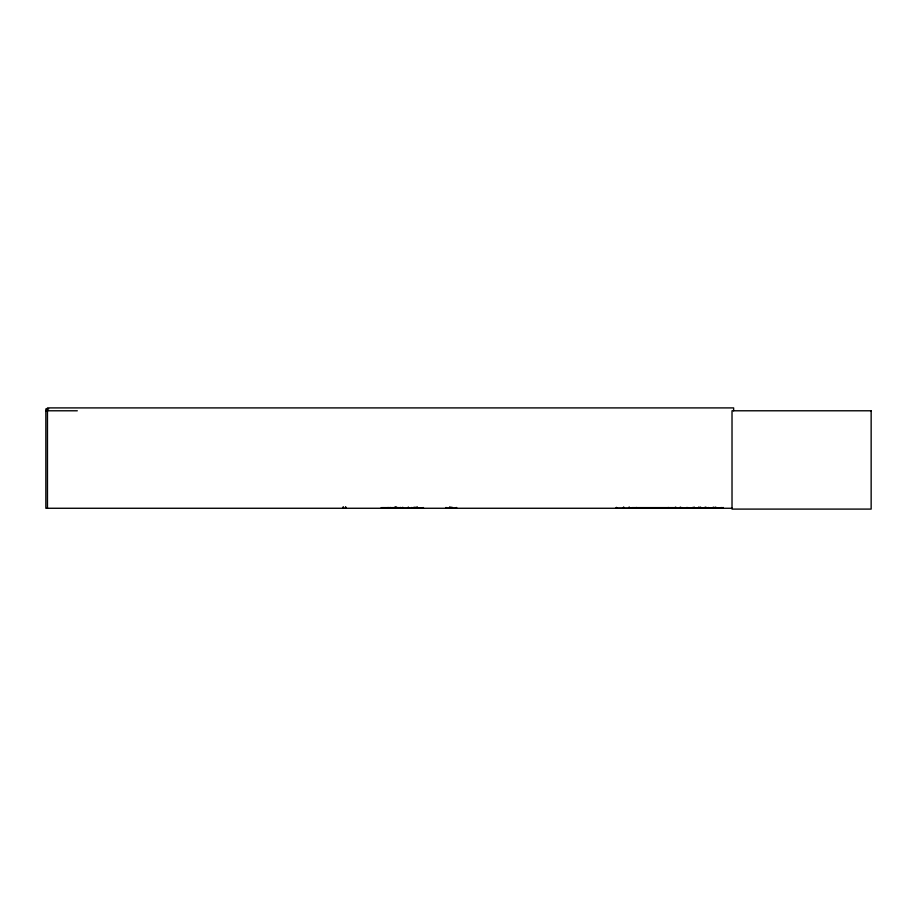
<?xml version="1.0" encoding="UTF-8"?>
<svg xmlns="http://www.w3.org/2000/svg" width="917" height="917" viewBox="0 0 917 917"><rect width="100%" height="100%" fill="white"/><g stroke="black" fill="none" stroke-linecap="round" stroke-linejoin="round"><path stroke-width="1.38" d="M388.097 508.236L388.086 507.456M692.805 508.167L692.782 507.456M693.069 508.144L693.114 507.456M706.25 508.167L706.228 507.456M706.503 508.144L706.56 507.456M616.075 508.27L723.043 508.064M629.429 508.144L629.486 507.456M400.442 508.167L400.511 507.525M411.618 508.167L381.357 508.213M48.716 408.936L45.85 408.936L45.85 508.27L732.202 508.27M45.85 410.782L77.303 410.782M381.38 507.628L399.732 507.628M631.779 507.628L673.284 507.628M381.334 507.892L399.697 508.19M631.744 507.892L673.319 507.892M413.601 507.525L423.665 508.236M423.195 508.167L423.127 507.525L423.046 508.27M456.953 508.167L446.212 508.167M636.455 508.144L636.387 507.456M623.422 508.144L623.354 507.456M712.681 508.144L712.624 507.456M699.235 508.144L699.178 507.456M674.282 508.144L674.224 507.456M733.634 410.782L733.634 407.905L47.466 407.905L47.466 508.27M723.043 507.456L723.043 508.27M721.186 507.456L721.186 508.27M715.925 507.25L715.925 508.27M715.409 507.25L715.409 508.27M714.068 507.25L714.068 508.27M713.552 507.25L713.552 508.27M708.291 507.456L708.291 508.27M705.46 507.25L705.46 508.27M704.99 507.25L704.99 508.27M700.748 507.25L700.748 508.27M700.279 507.25L700.164 508.27M699.063 507.25L699.063 508.27M698.594 507.25L698.594 508.27M694.352 507.25L694.352 508.27M693.882 507.25L693.882 508.27M687.727 507.456L687.727 508.27M686.718 507.456L686.718 508.27M681.801 507.456L681.801 508.27M680.552 507.25L680.552 508.27M680.082 507.25L680.082 508.27M675.944 507.25L675.944 508.27M675.474 507.25L675.474 508.27M668.298 507.456L668.298 508.27M629.326 507.25L629.326 508.27M628.879 507.25L628.879 508.27M623.961 507.25L623.961 508.27M623.514 507.25L623.514 508.27M456.425 507.456L456.425 508.27M451.817 507.044L451.817 508.27M450.258 507.25L450.258 508.27M449.892 507.25L449.892 508.27M449.788 507.044L449.788 508.27M446.063 507.456L446.063 508.27M417.201 507.25L417.201 508.27M417.063 507.044L417.063 508.27M416.868 507.25L416.868 508.27M415.034 507.044L415.034 508.27M413.521 507.456L413.521 508.27M411.779 507.456L411.779 508.27M408.432 507.25L408.432 508.27M408.111 507.25L408.111 508.27M402.838 507.456L402.85 508.27L402.827 507.456M402.265 507.456L402.265 508.27M400.591 507.456L400.591 508.27M396.752 507.25L396.752 508.27M396.396 507.25L396.396 508.27M395.72 507.25L395.72 508.27M395.204 507.25L395.204 508.27M395.009 507.044L395.009 508.27M390.229 507.456L390.229 508.27M345.858 507.044L345.858 508.27M345.468 507.044L345.468 508.27M343.439 507.044L343.439 508.27M342.992 507.044L342.992 508.27M616.407 508.064L616.453 507.456L616.407 508.064M871.15 410.782L732.018 410.782L732.018 509.095L871.15 509.095L871.15 410.782"/></g></svg>
